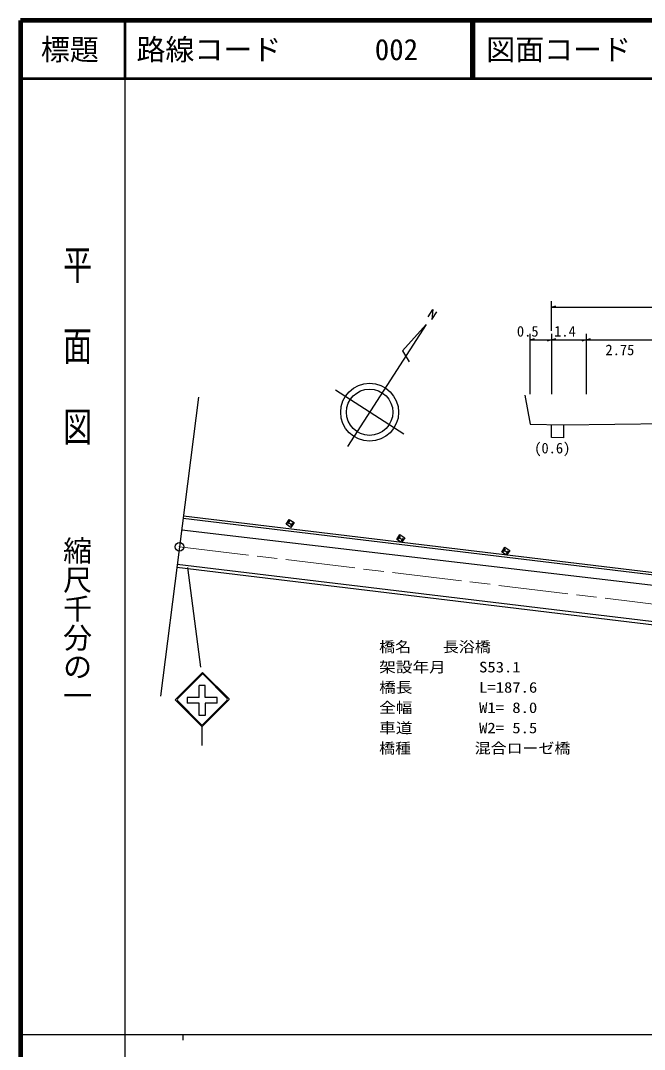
# Model space of a CAD drawing. Units: millimetres, scale not verified. Extents: x 40000 to 680000, y 20000 to 380000.
# Drawn here: x 40000 to 147684, y 202409 to 380000 of the extents above; entities that cross this region are included whole.
import ezdxf
from ezdxf.enums import TextEntityAlignment as Align

# ---------------------------------------------------------------- set-up
doc = ezdxf.new("R2010")
doc.units = ezdxf.units.MM
doc.header["$LTSCALE"] = 1000
doc.linetypes.add('CHAIN', pattern=[18.5, 12, -1.5, 3.5, -1.5])
for name, color, linetype, lineweight in [('M-BGD', 7, 'Continuous', 25), ('M-BMK', 2, 'CHAIN', 13), ('M-STR-STR1', 1, 'Continuous', 25), ('M-STR-STRC', 7, 'Continuous', 25), ('M-TTL', 2, 'Continuous', 140), ('M-TTL-BAND', 7, 'Continuous', 25), ('M-TTL-LINE', 7, 'Continuous', 50)]:
    doc.layers.add(name, color=color, linetype=linetype, lineweight=lineweight)
doc.layers.add('M-STR-HTXT', color=7, linetype='Continuous')
doc.layers.add('M-TTL-TXT', color=7, linetype='Continuous')
doc.styles.add('@ＭＳ ゴシック', font='')
doc.styles.add('ＭＳ ゴシック', font='')
doc.styles.get('@ＭＳ ゴシック').set_extended_font_data('@MS Gothic')
doc.styles.get('ＭＳ ゴシック').set_extended_font_data('MS Gothic')

# ---------------------------------------------------------------- blocks, each defined once
blk = doc.blocks.new('BUHIN10')
at = {"color": 7, "linetype": 'Continuous', "lineweight": 25}
for p, q in [((-432, 93), (-93, -432)), ((-263, -169), (263, 169)), ((93, 432), (432, -93))]:
    blk.add_line(p, q, dxfattribs=at)
blk.add_lwpolyline([(-149, -691), (-691, 149), (149, 691), (691, -149)], close=True, dxfattribs=at)
blk = doc.blocks.new('BUHIN25')
at = {"color": 7, "linetype": 'Continuous', "lineweight": 25}
for radius in [746, 22.5]:
    blk.add_circle((0, 0), radius, dxfattribs=at)
blk = doc.blocks.new('BUHIN43')
at = {"color": 7, "linetype": 'Continuous', "lineweight": 25}
blk.add_line((0, 0), (113, 772), dxfattribs=at)
blk = doc.blocks.new('BUHIN44')
at = {"color": 7, "linetype": 'Continuous', "lineweight": 25}
blk.add_line((0, 0), (-113, -772), dxfattribs=at)

msp = doc.modelspace()

# ---------------------------------------------------------------- linework, layer by layer
at = {"layer": 'M-BGD'}
for p, q in [((131655, 326453), (131655, 331552)), ((131655, 330552), (172530, 330552)), ((110345, 328852), (111181, 330149)), ((111181, 330149), (111015, 328414)), ((111015, 328414), (111848, 329720)), ((110006, 327521), (96460, 306509)), ((110006, 327521), (105915, 323020)), ((127970, 315486), (127970, 325902)), ((131655, 325902), (131655, 315486)), ((137632, 325902), (137632, 315486)), ((127970, 324902), (131655, 324902)), ((131655, 324902), (137632, 324902)), ((137632, 324902), (151497, 324902)), ((105915, 323020), (107054, 321096)), ((106136, 308600), (94370, 316186)), ((70736, 314973), (67439, 289173)), ((127068, 315327), (127970, 310364)), ((127970, 310364), (133685, 310214)), ((131635, 308013), (131673, 310267)), ((133685, 310214), (151497, 310440)), ((133717, 310214), (133698, 307994)), ((133698, 307994), (131635, 308013)), ((67812, 292091), (214126, 274915)), ((67439, 289173), (64143, 263372))]:
    msp.add_line(p, q, dxfattribs=at)
for radius in [5000, 4000]:
    msp.add_circle((100253, 312393), radius, dxfattribs=at)
at = {"layer": 'M-BMK'}
msp.add_line((67439, 289173), (165828, 277281), dxfattribs=at)
at = {"layer": 'M-STR-STR1'}
for p, q in [((214300, 276421), (68062, 294049)), ((214347, 276818), (68113, 294445)), ((213774, 268416), (67048, 286113)), ((213269, 267933), (66980, 285578))]:
    msp.add_line(p, q, dxfattribs=at)
at = {"layer": 'M-STR-STRC'}
for p, q in [((68837, 285588), (71045, 268368)), ((66735, 262836), (71336, 267438)), ((67060, 262907), (71266, 267112)), ((71478, 267438), (75980, 262935)), ((71548, 267112), (75655, 263006)), ((71855, 265209), (70835, 265209)), ((70835, 263144), (70835, 265209)), ((71855, 263144), (71855, 265209)), ((70835, 263144), (68765, 263144)), ((68765, 263144), (68765, 262190)), ((73925, 263144), (71855, 263144)), ((73925, 262190), (73925, 263144)), ((71237, 258192), (66735, 262694)), ((67060, 262624), (71166, 258518)), ((70835, 262190), (68765, 262190)), ((70835, 260057), (70835, 262190)), ((75980, 262794), (71378, 258192)), ((75655, 262723), (71449, 258518)), ((71855, 262190), (71855, 260057)), ((73925, 262190), (71855, 262190)), ((71855, 260057), (70835, 260057)), ((71307, 258163), (71307, 254889))]:
    msp.add_line(p, q, dxfattribs=at)
for centre, radius, start, end in [((71407, 266971), 200, 45, 135), ((71407, 267367), 100, 45, 135), ((66805, 262765), 100, 135, 225), ((67201, 262765), 200, 135, 225), ((75513, 262865), 200, 315, 45), ((75909, 262865), 100, 315, 45), ((71307, 258659), 200, 225, 315), ((71307, 258263), 100, 225, 315)]:
    msp.add_arc(centre, radius, start, end, dxfattribs=at)
at = {"layer": 'M-TTL'}
for p, q in [((40000, 380000), (40000, 20000)), ((680000, 380000), (40000, 380000))]:
    msp.add_line(p, q, dxfattribs=at)
at = {"layer": 'M-TTL-BAND'}
for p, q in [((58000, 370000), (58000, 20000)), ((40000, 205000), (579000, 205000)), ((68000, 205000), (68000, 204000))]:
    msp.add_line(p, q, dxfattribs=at)
at = {"layer": 'M-TTL-LINE'}
for p, q in [((58000, 380000), (58000, 370000)), ((117750, 380000), (117750, 370000)), ((118250, 380000), (118250, 370000)), ((40000, 370000), (680000, 370000))]:
    msp.add_line(p, q, dxfattribs=at)

# ---------------------------------------------------------------- block references
at = {"layer": 'M-BGD', "rotation": 294.38184}
for name, p in [('BUHIN43', (131655, 330552)), ('BUHIN43', (127970, 324902)), ('BUHIN44', (131655, 324902)), ('BUHIN43', (131655, 324902)), ('BUHIN44', (137632, 324902)), ('BUHIN43', (137632, 324902)), ('BUHIN10', (86510, 293203)), ('BUHIN10', (105614, 290585)), ('BUHIN25', (67439, 289173)), ('BUHIN10', (123740, 288396))]:
    msp.add_blockref(name, p, dxfattribs=at)

# ---------------------------------------------------------------- texts
at = {"layer": 'M-BGD', "style": 'ＭＳ ゴシック'}
for s, p in [('0.5', (125671, 324902)), ('1.4', (132096, 324902)), ('2.75', (140958, 321690)), ('(0.6)', (128662, 304741))]:
    msp.add_text(s, height=1833, dxfattribs=at).set_placement(p, align=Align.BOTTOM_LEFT)
at = {"layer": 'M-STR-HTXT', "style": 'ＭＳ ゴシック'}
for s, width, p in [('橋名\u3000\u3000長浴橋', 1.1, (101892, 270433)), ('架設年月\u3000\u3000S53.1', 1.15, (101892, 266933)), ('橋長\u3000\u3000\u3000\u3000L=187.6', 1.15, (101892, 263433)), ('全幅\u3000\u3000\u3000\u3000W1= 8.0', 1.15, (101892, 259933)), ('車道\u3000\u3000\u3000\u3000W2= 5.5', 1.15, (101892, 256433)), ('橋種\u3000\u3000\u3000\u3000混合ローゼ橋', 1.1, (101892, 252933))]:
    msp.add_text(s, height=1833, dxfattribs=dict(at, width=width)).set_placement(p, align=Align.BOTTOM_LEFT)
at = {"layer": 'M-TTL-BAND', "style": '@ＭＳ ゴシック', "width": 1.4}
msp.add_text('平  面  図', height=3666, rotation=270, dxfattribs=at).set_placement((49777, 306475), align=Align.MIDDLE_RIGHT)
at = {"layer": 'M-TTL-BAND', "style": '@ＭＳ ゴシック'}
msp.add_text('縮尺千分の一', height=3666, rotation=270, dxfattribs=at).set_placement((49777, 261030), align=Align.MIDDLE_RIGHT)
at = {"layer": 'M-TTL-TXT', "style": 'ＭＳ ゴシック'}
msp.add_text('標題', height=3666, dxfattribs=at).set_placement((48500, 375000), align=Align.MIDDLE_CENTER)
for s, p in [('路線コード', (60000, 375000)), ('002', (101142, 375000)), ('図面コード', (120380, 375000))]:
    msp.add_text(s, height=3666, dxfattribs=at).set_placement(p, align=Align.MIDDLE_LEFT)

doc.saveas('drawing.dxf')
